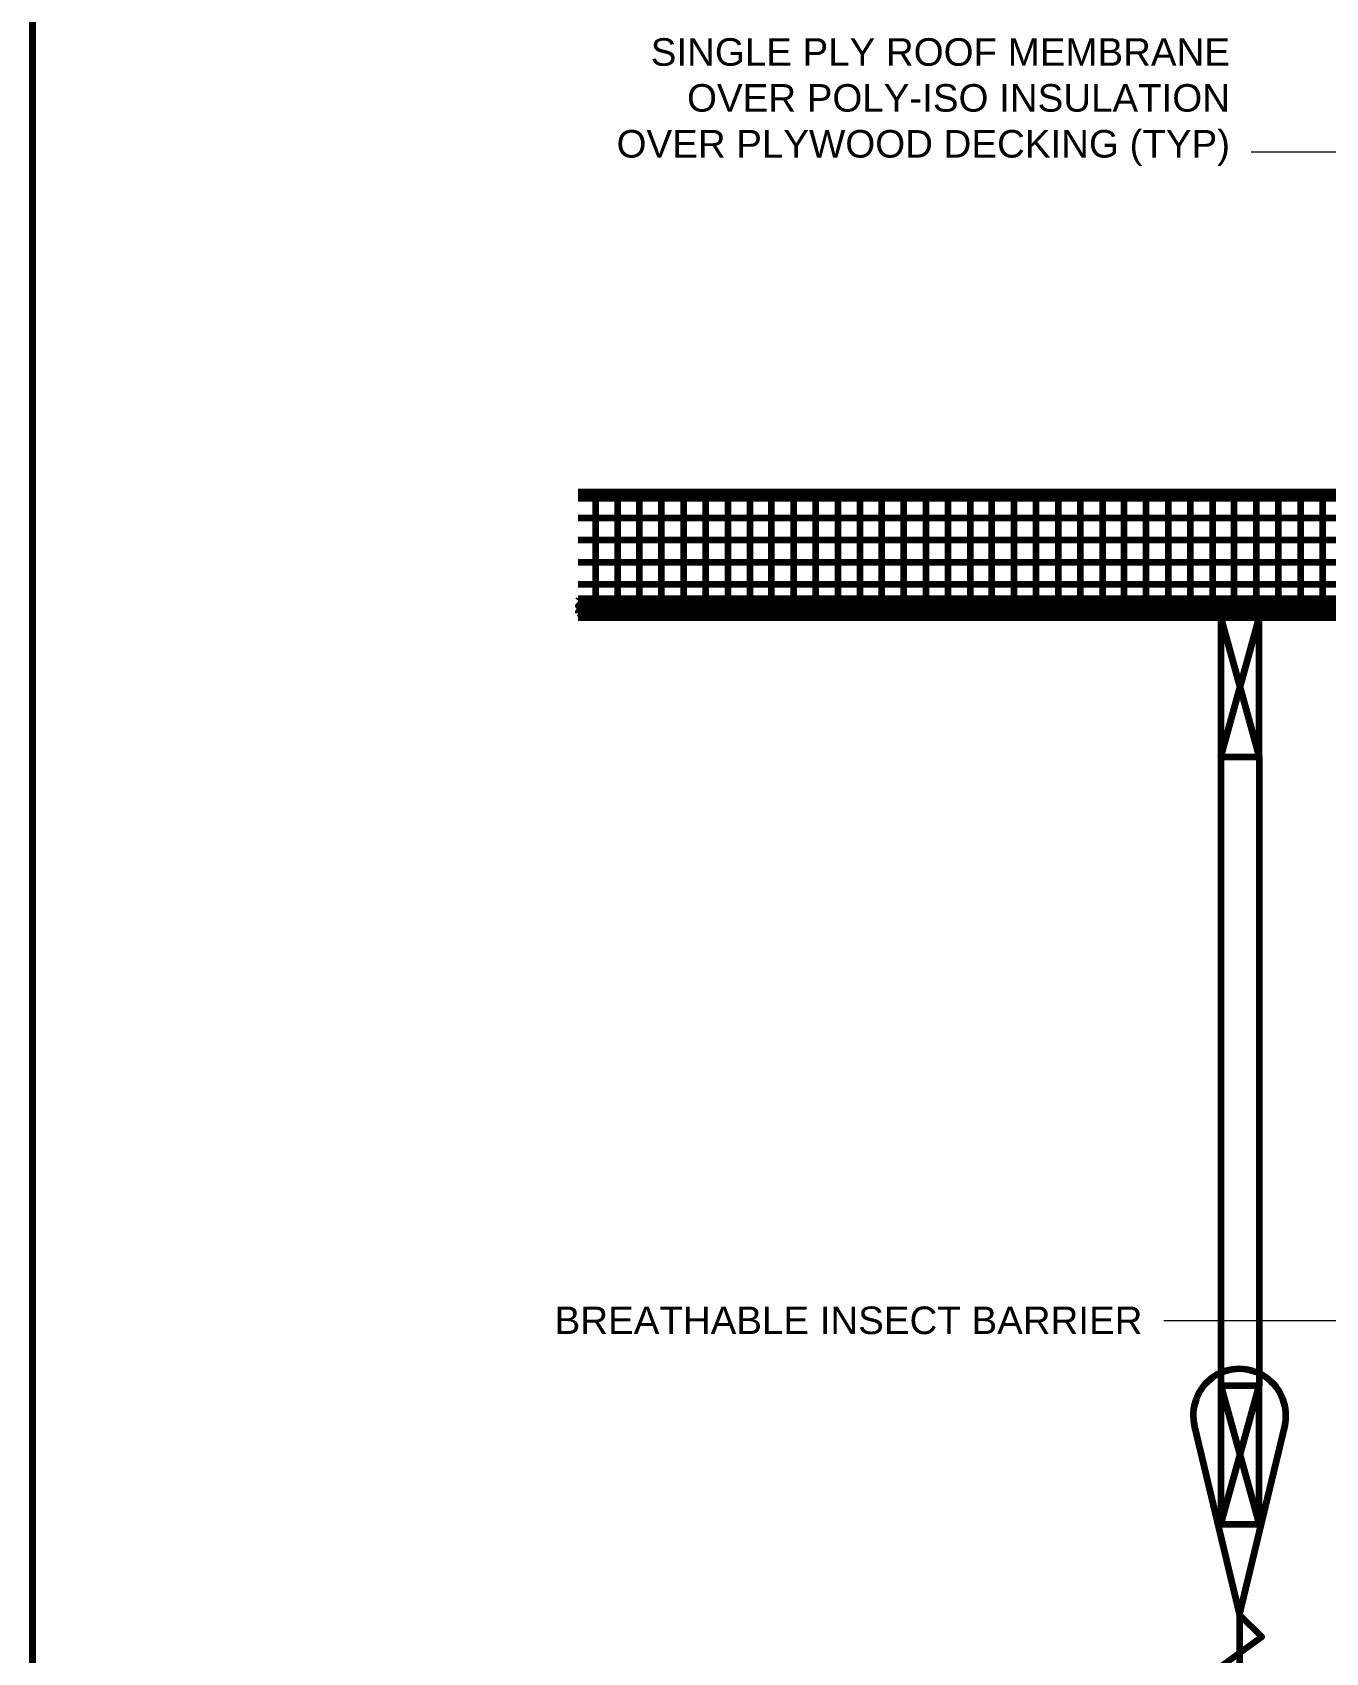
# Model space of a CAD drawing. Extents: x 3 to 185, y 0 to 385.
# Drawn here: x 3.2 to 54.5, y 213.6 to 277.9 of the extents above; entities that cross this region are included whole.
import ezdxf

# ---------------------------------------------------------------- set-up
doc = ezdxf.new("R2010")
doc.units = 0
doc.header["$MEASUREMENT"] = 0
for name, color, linetype, lineweight in [('Dt-Line 1', 9, 'Continuous', 0), ('Dt-Line 2', 6, 'Continuous', 9), ('Dt-Line 3', 7, 'Continuous', 15), ('Dt-Line 5', 54, 'Continuous', 50), ('Dt-Text', 121, 'Continuous', 20)]:
    doc.layers.add(name, color=color, linetype=linetype, lineweight=lineweight)
doc.styles.get("Standard").update_dxf_attribs({"font": 'Arial.ttf'})
doc.dimstyles.new('1 Inch', dxfattribs={"dimtxt": 1.09375, "dimasz": 1.125, "dimexe": 1.125, "dimexo": 0.5625, "dimgap": 0.84375, "dimtad": 1, "dimdec": 4, "dimzin": 3, "dimdsep": 46, "dimlunit": 4, "dimtxsty": 'Standard', "dimblk": 'ARCHTICK', "dimcen": 0.5625, "dimdle": 1.125, "dimclrd": 253, "dimclre": 253, "dimclrt": 256, "dimadec": 0, "dimazin": 0, "dimtfac": 0.6, "dimtdec": 4, "dimtix": 1, "dimtmove": 2, "dimatfit": 0, "dimfxl": 1, "dimfrac": 1, "dimtolj": 1, "dimtzin": 0, "dimlwd": 9, "dimlwe": 9, "dimarcsym": 0})

# ---------------------------------------------------------------- blocks, each defined once
blk = doc.blocks.new('_ArchTick')
at = {"color": 0, "linetype": 'ByBlock', "const_width": 0.15}
blk.add_lwpolyline([(-0.5, -0.5), (0.5, 0.5)], dxfattribs=at)

msp = doc.modelspace()

# ---------------------------------------------------------------- linework, layer by layer
at = {"layer": 'Dt-Line 1', "linetype": 'Continuous', "lineweight": 158}
for p, q in [((25.54833, 255.41336), (25.54833, 259.41336)), ((26.42833, 255.41336), (26.42833, 259.41336)), ((27.28167, 255.41336), (27.28167, 259.41336)), ((28.16167, 255.41336), (28.16167, 259.41336)), ((29.04167, 255.41336), (29.04167, 259.41336)), ((29.92167, 255.41336), (29.92167, 259.41336)), ((30.80167, 255.41336), (30.80167, 259.41336)), ((31.68167, 255.41336), (31.68167, 259.41336)), ((32.535, 255.41336), (32.535, 259.41336)), ((33.415, 255.41336), (33.415, 259.41336)), ((34.295, 255.41336), (34.295, 259.41336)), ((35.175, 255.41336), (35.175, 259.41336)), ((36.055, 255.41336), (36.055, 259.41336)), ((36.90833, 255.41336), (36.90833, 259.41336)), ((37.78833, 255.41336), (37.78833, 259.41336)), ((38.66833, 255.41336), (38.66833, 259.41336)), ((39.54833, 255.41336), (39.54833, 259.41336)), ((40.42833, 255.41336), (40.42833, 259.41336)), ((41.28167, 255.41336), (41.28167, 259.41336)), ((42.16167, 255.41336), (42.16167, 259.41336)), ((43.04167, 255.41336), (43.04167, 259.41336)), ((43.92167, 255.41336), (43.92167, 259.41336)), ((44.80167, 255.41336), (44.80167, 259.41336)), ((45.68167, 255.41336), (45.68167, 259.41336)), ((46.535, 255.41336), (46.535, 259.41336)), ((47.415, 255.41336), (47.415, 259.41336)), ((48.295, 255.41336), (48.295, 259.41336)), ((49.175, 255.41336), (49.175, 259.41336)), ((50.055, 255.41336), (50.055, 259.41336)), ((50.90833, 255.41336), (50.90833, 259.41336)), ((51.78833, 255.41336), (51.78833, 259.41336)), ((52.66833, 255.41336), (52.66833, 259.41336)), ((53.54833, 255.41336), (53.54833, 259.41336)), ((54.42833, 255.41336), (54.42833, 259.41336)), ((24.855, 258.64), (84.88167, 258.64)), ((24.855, 257.76), (84.88167, 257.76)), ((24.855, 256.88), (84.88167, 256.88)), ((24.855, 256), (84.88167, 256)), ((24.88167, 255.41336), (24.855, 255.36002)), ((25.12167, 255.41336), (24.88167, 255.14667))]:
    msp.add_line(p, q, dxfattribs=at)
msp.add_lwpolyline([(84.88167, 257.62667), (85.12167, 257.36002), (85.38833, 257.64, 0.41421546), (86.495, 256.53333, 0.41421546), (85.38833, 255.41336), (85.12167, 255.14667), (85.38833, 254.90667), (24.855, 254.90667), (24.855, 254.85333)], format="xyb", dxfattribs=at)
for points in [[(85.38833, 255.14667), (24.855, 255.14667), (25.12167, 254.90667), (24.88167, 254.66667)], [(25.12167, 254.66667), (25.38833, 254.90667), (25.12167, 255.14667), (25.38833, 255.41336)], [(25.38833, 254.66667), (25.62833, 254.90667), (25.38833, 255.14667), (25.62833, 255.41336)], [(25.62833, 254.66667), (25.895, 254.90667), (25.62833, 255.14667), (25.895, 255.41336)], [(25.895, 254.66667), (26.135, 254.90667), (25.895, 255.14667), (26.135, 255.41336)], [(26.135, 254.66667), (26.375, 254.90667), (26.135, 255.14667), (26.375, 255.41336)], [(26.375, 254.66667), (26.64167, 254.90667), (26.375, 255.14667), (26.64167, 255.41336)], [(26.64167, 254.66667), (26.88167, 254.90667), (26.64167, 255.14667), (26.88167, 255.41336)], [(26.88167, 254.66667), (27.12167, 254.90667), (26.88167, 255.14667), (27.12167, 255.41336)], [(27.12167, 254.66667), (27.38833, 254.90667), (27.12167, 255.14667), (27.38833, 255.41336)], [(27.38833, 254.66667), (27.62833, 254.90667), (27.38833, 255.14667), (27.62833, 255.41336)], [(27.62833, 254.66667), (27.895, 254.90667), (27.62833, 255.14667), (27.895, 255.41336)], [(27.895, 254.66667), (28.135, 254.90667), (27.895, 255.14667), (28.135, 255.41336)], [(28.135, 254.66667), (28.375, 254.90667), (28.135, 255.14667), (28.375, 255.41336)], [(28.375, 254.66667), (28.64167, 254.90667), (28.375, 255.14667), (28.64167, 255.41336)], [(28.64167, 254.66667), (28.88167, 254.90667), (28.64167, 255.14667), (28.88167, 255.41336)], [(28.88167, 254.66667), (29.12167, 254.90667), (28.88167, 255.14667), (29.12167, 255.41336)], [(29.12167, 254.66667), (29.38833, 254.90667), (29.12167, 255.14667), (29.38833, 255.41336)], [(29.38833, 254.66667), (29.62833, 254.90667), (29.38833, 255.14667), (29.62833, 255.41336)], [(29.62833, 254.66667), (29.895, 254.90667), (29.62833, 255.14667), (29.895, 255.41336)], [(29.895, 254.66667), (30.135, 254.90667), (29.895, 255.14667), (30.135, 255.41336)], [(30.135, 254.66667), (30.375, 254.90667), (30.135, 255.14667), (30.375, 255.41336)], [(30.375, 254.66667), (30.64167, 254.90667), (30.375, 255.14667), (30.64167, 255.41336)], [(30.64167, 254.66667), (30.88167, 254.90667), (30.64167, 255.14667), (30.88167, 255.41336)], [(30.88167, 254.66667), (31.12167, 254.90667), (30.88167, 255.14667), (31.12167, 255.41336)], [(31.12167, 254.66667), (31.38833, 254.90667), (31.12167, 255.14667), (31.38833, 255.41336)], [(31.38833, 254.66667), (31.62833, 254.90667), (31.38833, 255.14667), (31.62833, 255.41336)], [(31.62833, 254.66667), (31.895, 254.90667), (31.62833, 255.14667), (31.895, 255.41336)], [(31.895, 254.66667), (32.135, 254.90667), (31.895, 255.14667), (32.135, 255.41336)], [(32.135, 254.66667), (32.375, 254.90667), (32.135, 255.14667), (32.375, 255.41336)], [(32.375, 254.66667), (32.64167, 254.90667), (32.375, 255.14667), (32.64167, 255.41336)], [(32.64167, 254.66667), (32.88167, 254.90667), (32.64167, 255.14667), (32.88167, 255.41336)], [(32.88167, 254.66667), (33.12167, 254.90667), (32.88167, 255.14667), (33.12167, 255.41336)], [(33.12167, 254.66667), (33.38833, 254.90667), (33.12167, 255.14667), (33.38833, 255.41336)], [(33.38833, 254.66667), (33.62833, 254.90667), (33.38833, 255.14667), (33.62833, 255.41336)], [(33.62833, 254.66667), (33.895, 254.90667), (33.62833, 255.14667), (33.895, 255.41336)], [(33.895, 254.66667), (34.135, 254.90667), (33.895, 255.14667), (34.135, 255.41336)], [(34.135, 254.66667), (34.375, 254.90667), (34.135, 255.14667), (34.375, 255.41336)], [(34.375, 254.66667), (34.64167, 254.90667), (34.375, 255.14667), (34.64167, 255.41336)], [(34.64167, 254.66667), (34.88167, 254.90667), (34.64167, 255.14667), (34.88167, 255.41336)], [(34.88167, 254.66667), (35.12167, 254.90667), (34.88167, 255.14667), (35.12167, 255.41336)], [(35.12167, 254.66667), (35.38833, 254.90667), (35.12167, 255.14667), (35.38833, 255.41336)], [(35.38833, 254.66667), (35.62833, 254.90667), (35.38833, 255.14667), (35.62833, 255.41336)], [(35.62833, 254.66667), (35.895, 254.90667), (35.62833, 255.14667), (35.895, 255.41336)], [(35.895, 254.66667), (36.135, 254.90667), (35.895, 255.14667), (36.135, 255.41336)], [(36.135, 254.66667), (36.375, 254.90667), (36.135, 255.14667), (36.375, 255.41336)], [(36.375, 254.66667), (36.64167, 254.90667), (36.375, 255.14667), (36.64167, 255.41336)], [(36.64167, 254.66667), (36.88167, 254.90667), (36.64167, 255.14667), (36.88167, 255.41336)], [(36.88167, 254.66667), (37.12167, 254.90667), (36.88167, 255.14667), (37.12167, 255.41336)], [(37.12167, 254.66667), (37.38833, 254.90667), (37.12167, 255.14667), (37.38833, 255.41336)], [(37.38833, 254.66667), (37.62833, 254.90667), (37.38833, 255.14667), (37.62833, 255.41336)], [(37.62833, 254.66667), (37.895, 254.90667), (37.62833, 255.14667), (37.895, 255.41336)], [(37.895, 254.66667), (38.135, 254.90667), (37.895, 255.14667), (38.135, 255.41336)], [(38.135, 254.66667), (38.375, 254.90667), (38.135, 255.14667), (38.375, 255.41336)], [(38.375, 254.66667), (38.64167, 254.90667), (38.375, 255.14667), (38.64167, 255.41336)], [(38.64167, 254.66667), (38.88167, 254.90667), (38.64167, 255.14667), (38.88167, 255.41336)], [(38.88167, 254.66667), (39.12167, 254.90667), (38.88167, 255.14667), (39.12167, 255.41336)], [(39.12167, 254.66667), (39.38833, 254.90667), (39.12167, 255.14667), (39.38833, 255.41336)], [(39.38833, 254.66667), (39.62833, 254.90667), (39.38833, 255.14667), (39.62833, 255.41336)], [(39.62833, 254.66667), (39.895, 254.90667), (39.62833, 255.14667), (39.895, 255.41336)], [(39.895, 254.66667), (40.135, 254.90667), (39.895, 255.14667), (40.135, 255.41336)], [(40.135, 254.66667), (40.375, 254.90667), (40.135, 255.14667), (40.375, 255.41336)], [(40.375, 254.66667), (40.64167, 254.90667), (40.375, 255.14667), (40.64167, 255.41336)], [(40.64167, 254.66667), (40.88167, 254.90667), (40.64167, 255.14667), (40.88167, 255.41336)], [(40.88167, 254.66667), (41.12167, 254.90667), (40.88167, 255.14667), (41.12167, 255.41336)], [(41.12167, 254.66667), (41.38833, 254.90667), (41.12167, 255.14667), (41.38833, 255.41336)], [(41.38833, 254.66667), (41.62833, 254.90667), (41.38833, 255.14667), (41.62833, 255.41336)], [(41.62833, 254.66667), (41.895, 254.90667), (41.62833, 255.14667), (41.895, 255.41336)], [(41.895, 254.66667), (42.135, 254.90667), (41.895, 255.14667), (42.135, 255.41336)], [(42.135, 254.66667), (42.375, 254.90667), (42.135, 255.14667), (42.375, 255.41336)], [(42.375, 254.66667), (42.64167, 254.90667), (42.375, 255.14667), (42.64167, 255.41336)], [(42.64167, 254.66667), (42.88167, 254.90667), (42.64167, 255.14667), (42.88167, 255.41336)], [(42.88167, 254.66667), (43.12167, 254.90667), (42.88167, 255.14667), (43.12167, 255.41336)], [(43.12167, 254.66667), (43.38833, 254.90667), (43.12167, 255.14667), (43.38833, 255.41336)], [(43.38833, 254.66667), (43.62833, 254.90667), (43.38833, 255.14667), (43.62833, 255.41336)], [(43.62833, 254.66667), (43.895, 254.90667), (43.62833, 255.14667), (43.895, 255.41336)], [(43.895, 254.66667), (44.135, 254.90667), (43.895, 255.14667), (44.135, 255.41336)], [(44.135, 254.66667), (44.375, 254.90667), (44.135, 255.14667), (44.375, 255.41336)], [(44.375, 254.66667), (44.64167, 254.90667), (44.375, 255.14667), (44.64167, 255.41336)], [(44.64167, 254.66667), (44.88167, 254.90667), (44.64167, 255.14667), (44.88167, 255.41336)], [(44.88167, 254.66667), (45.12167, 254.90667), (44.88167, 255.14667), (45.12167, 255.41336)], [(45.12167, 254.66667), (45.38833, 254.90667), (45.12167, 255.14667), (45.38833, 255.41336)], [(45.38833, 254.66667), (45.62833, 254.90667), (45.38833, 255.14667), (45.62833, 255.41336)], [(45.62833, 254.66667), (45.895, 254.90667), (45.62833, 255.14667), (45.895, 255.41336)], [(45.895, 254.66667), (46.135, 254.90667), (45.895, 255.14667), (46.135, 255.41336)], [(46.135, 254.66667), (46.375, 254.90667), (46.135, 255.14667), (46.375, 255.41336)], [(46.375, 254.66667), (46.64167, 254.90667), (46.375, 255.14667), (46.64167, 255.41336)], [(46.64167, 254.66667), (46.88167, 254.90667), (46.64167, 255.14667), (46.88167, 255.41336)], [(46.88167, 254.66667), (47.12167, 254.90667), (46.88167, 255.14667), (47.12167, 255.41336)], [(47.12167, 254.66667), (47.38833, 254.90667), (47.12167, 255.14667), (47.38833, 255.41336)], [(47.38833, 254.66667), (47.62833, 254.90667), (47.38833, 255.14667), (47.62833, 255.41336)], [(47.62833, 254.66667), (47.895, 254.90667), (47.62833, 255.14667), (47.895, 255.41336)], [(47.895, 254.66667), (48.135, 254.90667), (47.895, 255.14667), (48.135, 255.41336)], [(48.135, 254.66667), (48.375, 254.90667), (48.135, 255.14667), (48.375, 255.41336)], [(48.375, 254.66667), (48.64167, 254.90667), (48.375, 255.14667), (48.64167, 255.41336)], [(48.64167, 254.66667), (48.88167, 254.90667), (48.64167, 255.14667), (48.88167, 255.41336)], [(48.88167, 254.66667), (49.12167, 254.90667), (48.88167, 255.14667), (49.12167, 255.41336)], [(49.12167, 254.66667), (49.38833, 254.90667), (49.12167, 255.14667), (49.38833, 255.41336)], [(49.38833, 254.66667), (49.62833, 254.90667), (49.38833, 255.14667), (49.62833, 255.41336)], [(49.62833, 254.66667), (49.895, 254.90667), (49.62833, 255.14667), (49.895, 255.41336)], [(49.895, 254.66667), (50.135, 254.90667), (49.895, 255.14667), (50.135, 255.41336)], [(50.135, 254.66667), (50.375, 254.90667), (50.135, 255.14667), (50.375, 255.41336)], [(50.375, 254.66667), (50.64167, 254.90667), (50.375, 255.14667), (50.64167, 255.41336)], [(50.64167, 254.66667), (50.88167, 254.90667), (50.64167, 255.14667), (50.88167, 255.41336)], [(50.88167, 254.66667), (51.12167, 254.90667), (50.88167, 255.14667), (51.12167, 255.41336)], [(51.12167, 254.66667), (51.38833, 254.90667), (51.12167, 255.14667), (51.38833, 255.41336)], [(51.38833, 254.66667), (51.62833, 254.90667), (51.38833, 255.14667), (51.62833, 255.41336)], [(51.62833, 254.66667), (51.895, 254.90667), (51.62833, 255.14667), (51.895, 255.41336)], [(51.895, 254.66667), (52.135, 254.90667), (51.895, 255.14667), (52.135, 255.41336)], [(52.135, 254.66667), (52.375, 254.90667), (52.135, 255.14667), (52.375, 255.41336)], [(52.375, 254.66667), (52.64167, 254.90667), (52.375, 255.14667), (52.64167, 255.41336)], [(52.64167, 254.66667), (52.88167, 254.90667), (52.64167, 255.14667), (52.88167, 255.41336)], [(52.88167, 254.66667), (53.12167, 254.90667), (52.88167, 255.14667), (53.12167, 255.41336)], [(53.12167, 254.66667), (53.38833, 254.90667), (53.12167, 255.14667), (53.38833, 255.41336)], [(53.38833, 254.66667), (53.62833, 254.90667), (53.38833, 255.14667), (53.62833, 255.41336)], [(53.62833, 254.66667), (53.895, 254.90667), (53.62833, 255.14667), (53.895, 255.41336)], [(53.895, 254.66667), (54.135, 254.90667), (53.895, 255.14667), (54.135, 255.41336)], [(54.135, 254.66667), (54.375, 254.90667), (54.135, 255.14667), (54.375, 255.41336)], [(54.375, 254.66667), (54.64167, 254.90667), (54.375, 255.14667), (54.64167, 255.41336)]]:
    msp.add_lwpolyline(points, dxfattribs=at)
at = {"layer": 'Dt-Line 2', "linetype": 'Continuous', "lineweight": 211}
for p, q in [((50.375, 249.14667), (51.895, 254.66667)), ((50.375, 254.66667), (51.895, 249.14667)), ((50.375, 249.14667), (50.375, 224.16)), ((51.895, 249.14667), (51.895, 224.16)), ((50.375, 218.66667), (51.895, 224.16)), ((50.375, 224.16), (51.895, 218.66667))]:
    msp.add_line(p, q, dxfattribs=at)
for points in [[(51.895, 249.14667), (51.895, 254.66667), (50.375, 254.66667), (50.375, 249.14667)], [(51.895, 218.66667), (51.895, 224.16), (50.375, 224.16), (50.375, 218.66667)]]:
    msp.add_lwpolyline(points, close=True, dxfattribs=at)
msp.add_lwpolyline([(50.375, 213.01333), (52.00167, 214.18667), (51.12167, 215.06667), (52.91042, 222.54062, 0.31052745), (52.15807, 224.5007, 0.31051228), (50.05859, 224.5007, 0.31052853), (49.335, 222.53333), (51.12167, 215.06667), (51.12167, 207.81333)], format="xyb", dxfattribs=at)
at = {"layer": 'Dt-Line 3', "linetype": 'Continuous', "lineweight": 140}
msp.add_line((24.855, 255.41336), (85.38833, 255.41336), dxfattribs=at)
msp.add_lwpolyline([(105.12167, 321.6), (105.09515, 323.96, 0.24594806), (105.04334, 324.05865, 0.24602659), (104.93501, 324.08002), (104.48167, 323.92), (85.10833, 323.92, 0.41419447), (84.64167, 323.41336), (84.615, 260.17333, -0.41419447), (84.135, 259.65333), (24.855, 259.65333)], format="xyb", dxfattribs=at)
at = {"layer": 'Dt-Line 3', "linetype": 'Continuous', "lineweight": 211}
for points in [[(24.855, 259.41336), (84.88167, 259.41336), (84.88167, 255.41336), (24.855, 255.41336)], [(24.855, 255.41336), (85.38833, 255.41336), (85.38833, 254.66667), (24.855, 254.66667)]]:
    msp.add_lwpolyline(points, dxfattribs=at)
at = {"layer": 'Dt-Line 5', "linetype": 'Continuous', "lineweight": 211}
for points in [[(3.175, 368.16), (3.175, 368.16), (3.175, 0), (165.68166, 0)], [(165.70833, 368.13333), (165.68166, 0), (3.175, 0), (3.175, 368.16)]]:
    msp.add_lwpolyline(points, dxfattribs=at)

# ---------------------------------------------------------------- texts
at = {"layer": 'Dt-Text', "char_height": 1.09375, "attachment_point": 9}
for s, insert in [('\\A1;SINGLE PLY ROOF MEMBRANE\\POVER POLY-ISO INSULATION\\POVER PLYWOOD DECKING (TYP)', (50.7386, 272.61925)), ('\\A1;BREATHABLE INSECT BARRIER', (47.26256, 226.1976))]:
    msp.add_mtext(s, dxfattribs=dict(at, insert=insert))

# ---------------------------------------------------------------- leaders
at = {"layer": 'Dt-Text', "annotation_type": 0, "has_hookline": 1, "hookline_direction": 1}
for points, text_width in [([(76.90872, 258.83719), (67.19744, 273.16613), (51.58235, 273.16613)], 24.0237), ([(91.38833, 192.72), (75.78868, 226.74448), (48.10631, 226.74448)], 22.99412)]:
    msp.add_leader(points, dimstyle='1 Inch', override={"dimgap": 0.84375, "dimtad": 0}, dxfattribs=dict(at, text_width=text_width))

doc.saveas('drawing.dxf')
